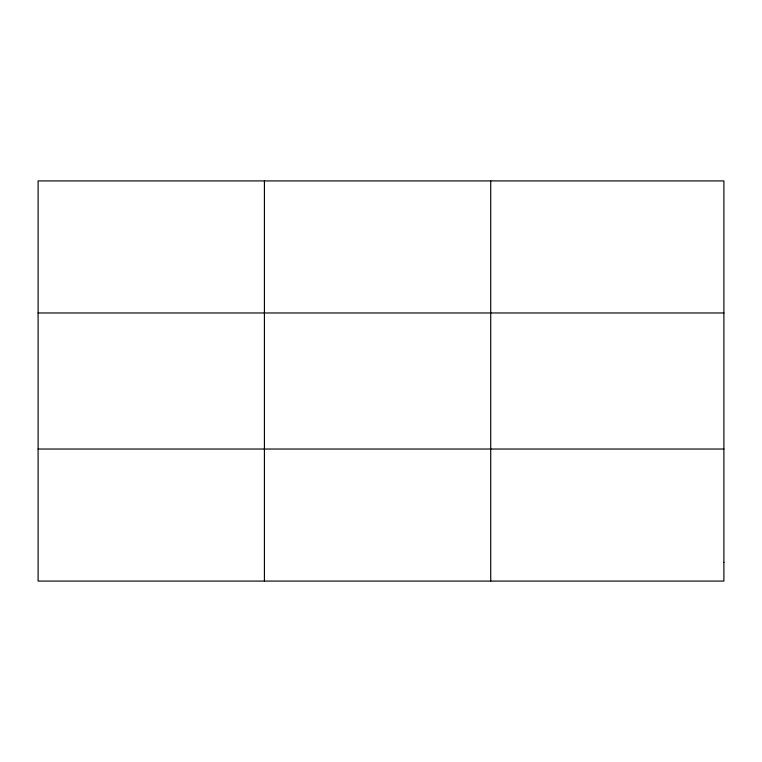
<?xml version="1.0" encoding="UTF-8"?>
<svg xmlns="http://www.w3.org/2000/svg" width="762" height="762" viewBox="0 0 762 762"><rect width="100%" height="100%" fill="white"/><g stroke="black" fill="none" stroke-linecap="round" stroke-linejoin="round"><path stroke-width="1.14" d="M264.414 581.082L264.414 180.918M490.728 581.082L490.728 180.918M38.1 312.972L723.9 312.972M38.1 449.028L723.9 449.028M723.9 562.223L723.9 581.082L38.1 581.082L38.1 180.918L723.9 180.918L723.9 562.223"/></g></svg>
